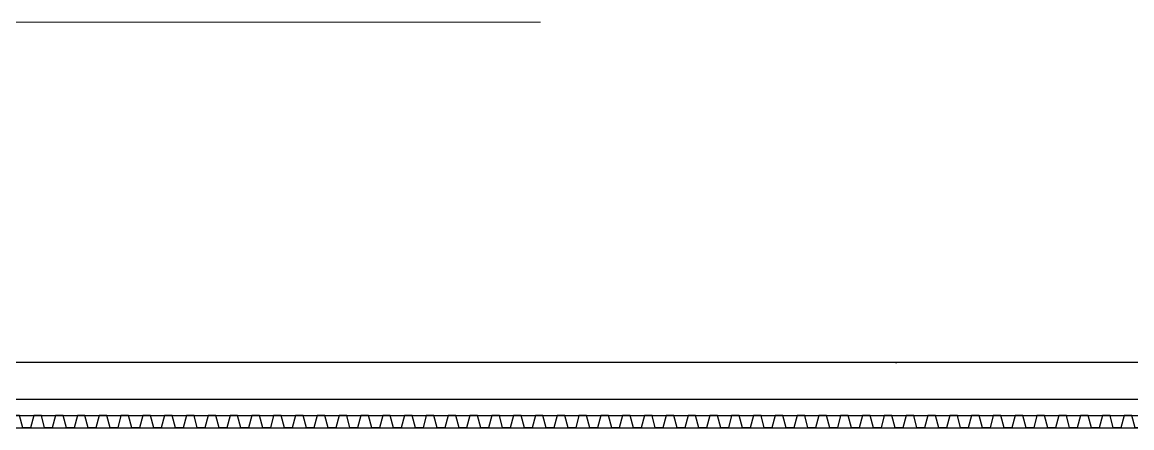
# Model space of a CAD drawing. Header units: millimetres. Extents: x 4754612 to 5801174, y 2368242 to 2777223.
# Drawn here: x 5500648 to 5504718, y 2410775 to 2412263 of the extents above; entities that cross this region are included whole.
import ezdxf

# ---------------------------------------------------------------- set-up
doc = ezdxf.new("R2010")
doc.units = ezdxf.units.MM
doc.header["$LTSCALE"] = 1000
doc.linetypes.add('CEN', pattern=[6.2, 6, -0.1, 0, -0.1])
for name, color, linetype in [('A-HAT-251', 251, 'Continuous'), ('A-중심선', 10, 'CEN'), ('CON', 2, 'Continuous'), ('ELE-2', 4, 'Continuous'), ('ELE06', 6, 'Continuous')]:
    doc.layers.add(name, color=color, linetype=linetype)
doc.layers.add('박스', color=6, linetype='Continuous', lineweight=15)

# ---------------------------------------------------------------- blocks, each defined once
blk = doc.blocks.new('*U198')
at = {"layer": 'A-HAT-251'}
for points in [[(-18507, 0), (-18535, 0), (-18547, 45), (-18575, 45), (-18587, 0)], [(-18427, 0), (-18455, 0), (-18467, 45), (-18495, 45), (-18507, 0)], [(-18347, 0), (-18375, 0), (-18387, 45), (-18415, 45), (-18427, 0)], [(-18267, 0), (-18295, 0), (-18307, 45), (-18335, 45), (-18347, 0)], [(-18187, 0), (-18215, 0), (-18227, 45), (-18255, 45), (-18267, 0)], [(-18107, 0), (-18135, 0), (-18147, 45), (-18175, 45), (-18187, 0)], [(-18027, 0), (-18055, 0), (-18067, 45), (-18095, 45), (-18107, 0)], [(-17947, 0), (-17975, 0), (-17987, 45), (-18015, 45), (-18027, 0)], [(-17867, 0), (-17895, 0), (-17907, 45), (-17935, 45), (-17947, 0)], [(-17787, 0), (-17815, 0), (-17827, 45), (-17855, 45), (-17867, 0)], [(-17707, 0), (-17735, 0), (-17747, 45), (-17775, 45), (-17787, 0)], [(-17627, 0), (-17655, 0), (-17667, 45), (-17695, 45), (-17707, 0)], [(-17547, 0), (-17575, 0), (-17587, 45), (-17615, 45), (-17627, 0)], [(-17467, 0), (-17495, 0), (-17507, 45), (-17535, 45), (-17547, 0)], [(-17387, 0), (-17415, 0), (-17427, 45), (-17455, 45), (-17467, 0)], [(-17307, 0), (-17335, 0), (-17347, 45), (-17375, 45), (-17387, 0)], [(-17227, 0), (-17255, 0), (-17267, 45), (-17295, 45), (-17307, 0)], [(-17147, 0), (-17175, 0), (-17187, 45), (-17215, 45), (-17227, 0)], [(-17067, 0), (-17095, 0), (-17107, 45), (-17135, 45), (-17147, 0)], [(-16987, 0), (-17015, 0), (-17027, 45), (-17055, 45), (-17067, 0)], [(-16907, 0), (-16935, 0), (-16947, 45), (-16975, 45), (-16987, 0)], [(-16827, 0), (-16855, 0), (-16867, 45), (-16895, 45), (-16907, 0)], [(-16747, 0), (-16775, 0), (-16787, 45), (-16815, 45), (-16827, 0)], [(-16667, 0), (-16695, 0), (-16707, 45), (-16735, 45), (-16747, 0)], [(-16587, 0), (-16615, 0), (-16627, 45), (-16655, 45), (-16667, 0)], [(-16507, 0), (-16535, 0), (-16547, 45), (-16575, 45), (-16587, 0)], [(-16427, 0), (-16455, 0), (-16467, 45), (-16495, 45), (-16507, 0)], [(-16347, 0), (-16375, 0), (-16387, 45), (-16415, 45), (-16427, 0)], [(-16267, 0), (-16295, 0), (-16307, 45), (-16335, 45), (-16347, 0)], [(-16187, 0), (-16215, 0), (-16227, 45), (-16255, 45), (-16267, 0)], [(-16107, 0), (-16135, 0), (-16147, 45), (-16175, 45), (-16187, 0)], [(-16027, 0), (-16055, 0), (-16067, 45), (-16095, 45), (-16107, 0)], [(-15947, 0), (-15975, 0), (-15987, 45), (-16015, 45), (-16027, 0)], [(-15867, 0), (-15895, 0), (-15907, 45), (-15935, 45), (-15947, 0)], [(-15787, 0), (-15815, 0), (-15827, 45), (-15855, 45), (-15867, 0)], [(-15707, 0), (-15735, 0), (-15747, 45), (-15775, 45), (-15787, 0)], [(-15627, 0), (-15655, 0), (-15667, 45), (-15695, 45), (-15707, 0)], [(-15547, 0), (-15575, 0), (-15587, 45), (-15615, 45), (-15627, 0)], [(-15467, 0), (-15495, 0), (-15507, 45), (-15535, 45), (-15547, 0)], [(-15387, 0), (-15415, 0), (-15427, 45), (-15455, 45), (-15467, 0)], [(-15307, 0), (-15335, 0), (-15347, 45), (-15375, 45), (-15387, 0)], [(-15227, 0), (-15255, 0), (-15267, 45), (-15295, 45), (-15307, 0)], [(-15147, 0), (-15175, 0), (-15187, 45), (-15215, 45), (-15227, 0)], [(-15067, 0), (-15095, 0), (-15107, 45), (-15135, 45), (-15147, 0)], [(-14987, 0), (-15015, 0), (-15027, 45), (-15055, 45), (-15067, 0)], [(-14907, 0), (-14935, 0), (-14947, 45), (-14975, 45), (-14987, 0)], [(-14827, 0), (-14855, 0), (-14867, 45), (-14895, 45), (-14907, 0)], [(-14747, 0), (-14775, 0), (-14787, 45), (-14815, 45), (-14827, 0)], [(-14667, 0), (-14695, 0), (-14707, 45), (-14735, 45), (-14747, 0)], [(-14587, 0), (-14615, 0), (-14627, 45), (-14655, 45), (-14667, 0)], [(-14507, 0), (-14535, 0), (-14547, 45), (-14575, 45), (-14587, 0)], [(-14427, 0), (-14455, 0), (-14467, 45), (-14495, 45), (-14507, 0)]]:
    blk.add_lwpolyline(points, dxfattribs=at)

msp = doc.modelspace()

# ---------------------------------------------------------------- linework, layer by layer
at = {"layer": 'A-중심선'}
msp.add_line((5714557.715, 2411015.382), (5390179.76, 2411015.382), dxfattribs=at)
at = {"layer": 'CON'}
msp.add_line((5452638.509, 2410775.382), (5508488.509, 2410775.382), dxfattribs=at)
at = {"layer": 'ELE-2'}
for p, q in [((5508488.509, 2411015.382), (5496238.509, 2411015.382)), ((5452638.509, 2410880.382), (5508488.509, 2410880.382)), ((5452638.509, 2410820.382), (5508488.509, 2410820.382))]:
    msp.add_line(p, q, dxfattribs=at)
at = {"layer": '박스', "ltscale": 0.1}
msp.add_line((5491220.537, 2412263.318), (5502549.595, 2412263.318), dxfattribs=at)

# ---------------------------------------------------------------- block references
at = {"layer": 'ELE06', "color": 6, "xscale": 1.000013798092659, "yscale": 1.000013798092659, "zscale": 1.000013798092659}
msp.add_blockref('*U198', (5519185.681, 2410775.382), dxfattribs=at)

doc.saveas('drawing.dxf')
